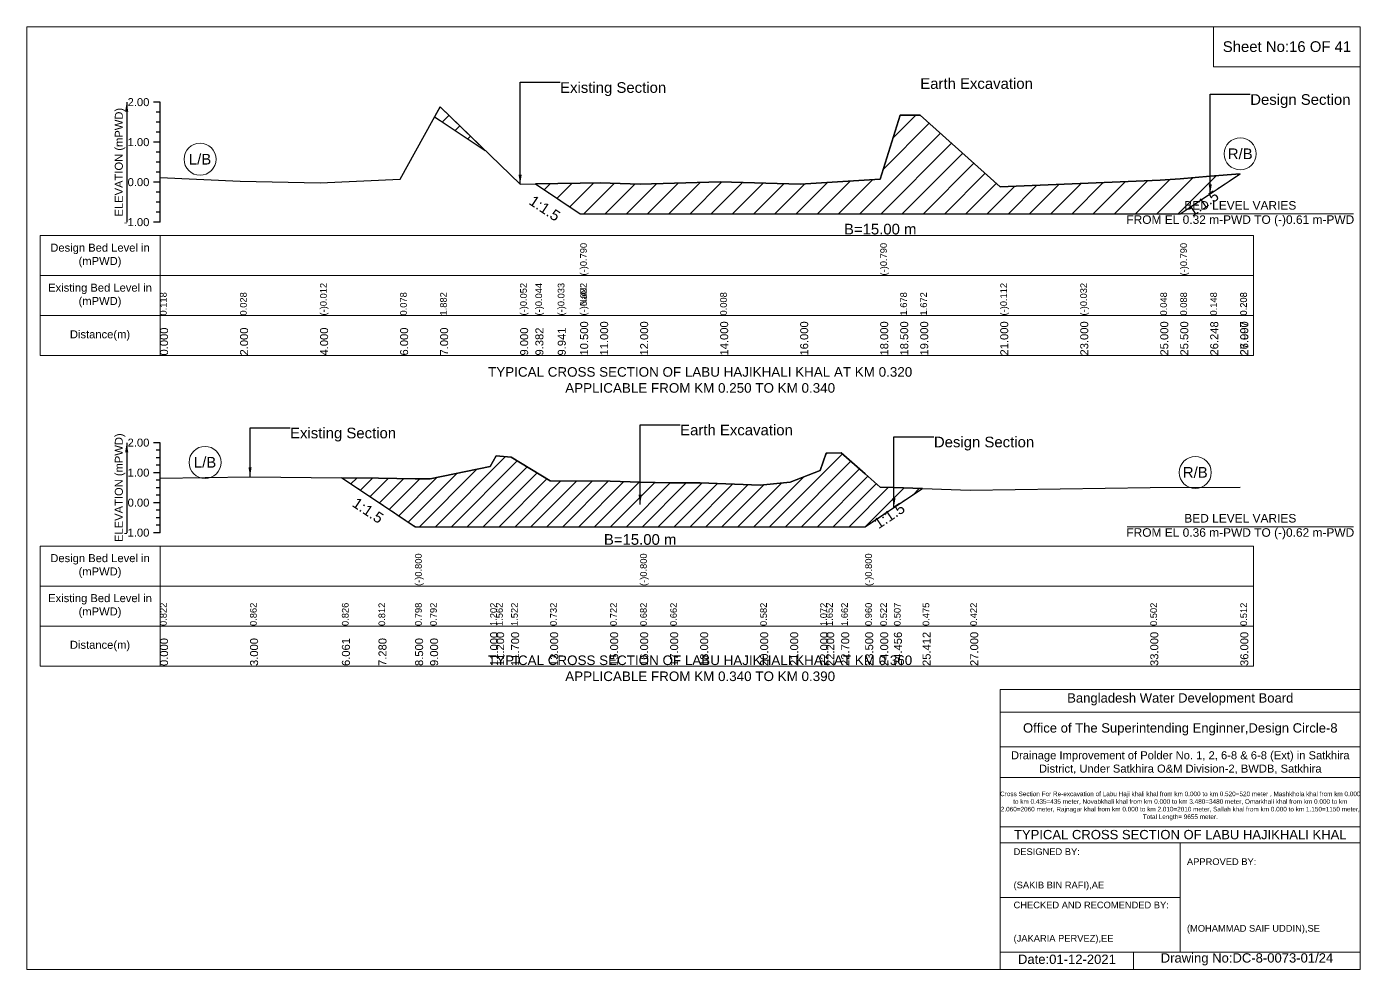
# Model space of a CAD drawing. Header units: inches. Extents: x 93000 to 486000, y -4242 to 0.
# Drawn here: x 250000 to 256000, y -4242 to 0 of the extents above; entities that cross this region are included whole.
import ezdxf

# ---------------------------------------------------------------- set-up
doc = ezdxf.new("R2010")
doc.units = ezdxf.units.IN
doc.header["$LTSCALE"] = 7
doc.header["$MEASUREMENT"] = 0
doc.linetypes.add('DASHED', pattern=[0.75, 0.5, -0.25])
for name, color, linetype, lineweight in [('Cross section Data Border', 7, 'Continuous', 9), ('Cross Section Labels', 7, 'Continuous', 9), ('Design_Bed_Level for Xsection', 7, 'DASHED', 25), ('Existing_Bed_Level for Xsection', 7, 'Continuous', 25), ('Long Section Labels', 7, 'Continuous', 9)]:
    doc.layers.add(name, color=color, linetype=linetype, lineweight=lineweight)
doc.styles.get("Standard").update_dxf_attribs({"font": 'arial.ttf'})
doc.dimstyles.get("Standard").update_dxf_attribs({"dimtxt": 0.18, "dimasz": 0.18, "dimexe": 0.18, "dimexo": 0.0625, "dimgap": 0.09, "dimtad": 0, "dimtih": 1, "dimtoh": 1, "dimdec": 4, "dimzin": 0, "dimdsep": 46, "dimtxsty": 'Standard', "dimcen": 0.09, "dimadec": 0, "dimazin": 0, "dimtfac": 1, "dimtdec": 4, "dimtofl": 0, "dimtmove": 0, "dimatfit": 3, "dimfxl": 1, "dimtolj": 1, "dimtzin": 0, "dimarcsym": 0})

msp = doc.modelspace()

# ---------------------------------------------------------------- hatches: boundary and pattern name
at = {"layer": 'Existing_Bed_Level for Xsection'}
h = msp.add_hatch(dxfattribs=at)
h.set_pattern_fill('ANSI31', color=256, scale=540, style=0)
h.paths.add_polyline_path([(251835.3, -405.6), (251860, -422), (252063, -557.4), (251860, -361.1)])
h = msp.add_hatch(dxfattribs=at)
h.set_pattern_fill('ANSI31', color=256, scale=540, style=0)
h.paths.add_polyline_path([(252288.7, -707.8), (252389.3, -774.9), (252490, -842), (252580, -842), (252760, -842), (253120, -842), (253480, -842), (253840, -842), (253930, -842), (254020, -842), (254380, -842), (254740, -842), (255100, -842), (255190, -842), (255324.7, -752.2), (255459.4, -662.4), (255324.7, -673.2), (255190, -684), (255100, -691.2), (254740, -705.6), (254380, -720), (254020, -398.9), (253930, -397.8), (253840, -685.8), (253480, -709.2), (253120, -698.4), (252760, -709.2), (252580, -702), (252490, -703.8), (252389.3, -705.8)])
h = msp.add_hatch(dxfattribs=at)
h.set_pattern_fill('ANSI31', color=256, scale=405, style=0)
h.paths.add_polyline_path([(251418.2, -2030.4), (251582.8, -2140.2), (251747.5, -2250), (251815, -2250), (252085, -2250), (252112, -2250), (252179.5, -2250), (252355, -2250), (252625, -2250), (252760, -2250), (252895, -2250), (253030, -2250), (253300, -2250), (253435, -2250), (253570, -2250), (253597, -2250), (253664.5, -2250), (253772.5, -2250), (253840, -2205), (253901.6, -2163.9), (254030.7, -2077.9), (253901.6, -2073.6), (253840, -2071.5), (253772.5, -2012.3), (253664.5, -1917.6), (253597, -1919), (253570, -1997.2), (253435, -2049.9), (253300, -2063.4), (253030, -2052.6), (252895, -2052.6), (252760, -2049.9), (252625, -2044.5), (252355, -2043.2), (252179.5, -1936.5), (252112, -1931.1), (252085, -1979.7), (251815, -2035), (251747.5, -2034.3), (251582.8, -2032.3)])

# ---------------------------------------------------------------- linework, layer by layer
at = {"layer": 'Cross section Data Border'}
for points in [[(250000, 0), (256000, 0), (256000, -4242), (250000, -4242)], [(255340, 0), (256000, 0), (256000, -180), (255340, -180)], [(250060, -939.8), (255520, -939.8), (255520, -1479.8), (250060, -1479.8)], [(250060, -2337), (255520, -2337), (255520, -2877), (250060, -2877)]]:
    msp.add_lwpolyline(points, close=True, dxfattribs=at)
for points in [[(250600, -939.8), (250600, -1479.8)], [(250060, -1119.8), (255520, -1119.8)], [(250060, -1299.8), (255520, -1299.8)], [(250600, -2337), (250600, -2877)], [(250060, -2517), (255520, -2517)], [(250060, -2697), (255520, -2697)], [(254380, -4242), (254380, -2982), (256000, -2982)], [(254380, -3084), (256000, -3084)], [(254380, -3240), (256000, -3240)], [(254380, -3378), (256000, -3378)], [(254380, -3600), (256000, -3600)], [(254380, -3672), (256000, -3672)], [(255190, -3672), (255190, -4164)], [(254380, -3918), (255190, -3918)], [(254380, -4164), (256000, -4164)], [(254980, -4164), (254980, -4242)]]:
    msp.add_lwpolyline(points, dxfattribs=at)
at = {"layer": 'Cross Section Labels'}
for points in [[(254951, -842), (255969, -842)], [(254951, -2250), (255969, -2250)]]:
    msp.add_lwpolyline(points, dxfattribs=at)
for centre in [(250780, -596.7), (255459.7, -572.4), (250802.5, -1960.8), (255257.5, -2006)]:
    msp.add_circle(centre, 72, dxfattribs=at)
at = {"layer": 'Design_Bed_Level for Xsection'}
for points in [[(252288.7, -707.8), (252389.3, -774.9), (252490, -842), (253840, -842), (255190, -842), (255324.7, -752.2), (255459.4, -662.4)], [(251418.2, -2030.4), (251582.8, -2140.2), (251747.5, -2250), (252760, -2250), (253772.5, -2250), (253901.6, -2163.9), (254030.7, -2077.9)]]:
    msp.add_lwpolyline(points, dxfattribs=at)
at = {"layer": 'Existing_Bed_Level for Xsection'}
for points in [[(250600, -339.8), (250570, -339.8)], [(250600, -879.8), (250600, -699.8), (250600, -519.8), (250600, -339.8)], [(250600, -384.8), (250582, -384.8)], [(250600, -678.6), (250960, -694.8), (251320, -702), (251680, -685.8), (251860, -361.1), (252220, -709.2), (252288.7, -707.8), (252389.3, -705.8), (252490, -703.8), (252490, -703.8), (252580, -702), (252760, -709.2), (253120, -698.4), (253480, -709.2), (253840, -685.8), (253840, -685.8), (253930, -397.8), (254020, -398.9), (254380, -720), (254740, -705.6), (255100, -691.2), (255190, -684), (255190, -684), (255324.7, -673.2), (255459.4, -662.4), (255460, -662.4)], [(250600, -429.8), (250582, -429.8)], [(250600, -474.8), (250582, -474.8)], [(250600, -519.8), (250570, -519.8)], [(250600, -564.8), (250582, -564.8)], [(250600, -609.8), (250582, -609.8)], [(250600, -654.8), (250582, -654.8)], [(250600, -699.8), (250570, -699.8)], [(250600, -744.8), (250582, -744.8)], [(250600, -789.8), (250582, -789.8)], [(250600, -834.8), (250582, -834.8)], [(250600, -879.8), (250570, -879.8)], [(250600, -1872), (250570, -1872)], [(250600, -1905.7), (250582, -1905.7)], [(250600, -2277), (250600, -2142), (250600, -2007), (250600, -1872)], [(250600, -2031), (251005, -2025.6), (251418.2, -2030.4), (251582.8, -2032.3), (251747.5, -2034.3), (251747.5, -2034.3), (251815, -2035), (252085, -1979.7), (252112, -1931.1), (252179.5, -1936.5), (252355, -2043.2), (252625, -2044.5), (252760, -2049.9), (252760, -2049.9), (252895, -2052.6), (253030, -2052.6), (253300, -2063.4), (253435, -2049.9), (253570, -1997.2), (253597, -1919), (253664.5, -1917.6), (253772.5, -2012.3), (253772.5, -2012.3), (253840, -2071.5), (253901.6, -2073.6), (254030.7, -2077.9), (254245, -2085), (255055, -2074.2), (255460, -2072.8)], [(250600, -1939.5), (250582, -1939.5)], [(250600, -1973.2), (250582, -1973.2)], [(250600, -2007), (250570, -2007)], [(250600, -2040.7), (250582, -2040.7)], [(250600, -2074.5), (250582, -2074.5)], [(250600, -2142), (250570, -2142)], [(250600, -2108.2), (250582, -2108.2)], [(250600, -2175.7), (250582, -2175.7)], [(250600, -2209.5), (250582, -2209.5)], [(250600, -2277), (250570, -2277)], [(250600, -2243.2), (250582, -2243.2)]]:
    msp.add_lwpolyline(points, dxfattribs=at)
for points in [[(251835.3, -405.6), (251860, -422), (252063, -557.4), (251860, -361.1)], [(252288.7, -707.8), (252288.7, -707.8), (252389.3, -774.9), (252490, -842), (252490, -842), (252580, -842), (252760, -842), (253120, -842), (253480, -842), (253840, -842), (253840, -842), (253930, -842), (254020, -842), (254380, -842), (254740, -842), (255100, -842), (255190, -842), (255190, -842), (255324.7, -752.2), (255459.4, -662.4), (255459.4, -662.4), (255459.4, -662.4), (255324.7, -673.2), (255190, -684), (255190, -684), (255100, -691.2), (254740, -705.6), (254380, -720), (254020, -398.9), (253930, -397.8), (253840, -685.8), (253840, -685.8), (253480, -709.2), (253120, -698.4), (252760, -709.2), (252580, -702), (252490, -703.8), (252490, -703.8), (252389.3, -705.8), (252288.7, -707.8)], [(251418.2, -2030.4), (251582.8, -2140.2), (251747.5, -2250), (251747.5, -2250), (251815, -2250), (252085, -2250), (252112, -2250), (252179.5, -2250), (252355, -2250), (252625, -2250), (252760, -2250), (252760, -2250), (252895, -2250), (253030, -2250), (253300, -2250), (253435, -2250), (253570, -2250), (253597, -2250), (253664.5, -2250), (253772.5, -2250), (253772.5, -2250), (253840, -2205), (253901.6, -2163.9), (254030.7, -2077.9), (254030.7, -2077.9), (254030.7, -2077.9), (253901.6, -2073.6), (253840, -2071.5), (253772.5, -2012.3), (253772.5, -2012.3), (253664.5, -1917.6), (253597, -1919), (253570, -1997.2), (253435, -2049.9), (253300, -2063.4), (253030, -2052.6), (252895, -2052.6), (252760, -2049.9), (252760, -2049.9), (252625, -2044.5), (252355, -2043.2), (252179.5, -1936.5), (252112, -1931.1), (252085, -1979.7), (251815, -2035), (251747.5, -2034.3), (251747.5, -2034.3), (251582.8, -2032.3)]]:
    msp.add_lwpolyline(points, close=True, dxfattribs=at)

# ---------------------------------------------------------------- texts
at = {"layer": 'Cross section Data Border', "attachment_point": 5}
for s, insert, char_height in [('Sheet No:16 OF 41', (255670, -90), 48), ('Bangladesh Water Development Board', (255190, -3027), 42), ('Office of The Superintending Enginner,Design Circle-8', (255190, -3162), 42)]:
    msp.add_mtext(s, dxfattribs=dict(at, insert=insert, char_height=char_height))
at = {"layer": 'Cross section Data Border'}
for s, insert, char_height, width, attachment_point in [('Design Bed Level in (mPWD)', (250330, -1029.8), 36, 480, 5), ('Existing Bed Level in (mPWD)', (250330, -1209.8), 36, 480, 5), ('Distance(m)', (250330, -1389.8), 36, 480, 5), ('Design Bed Level in (mPWD)', (250330, -2427), 36, 480, 5), ('Existing Bed Level in (mPWD)', (250330, -2607), 36, 480, 5), ('Distance(m)', (250330, -2787), 36, 480, 5), ('Drainage Improvement of Polder No. 1, 2, 6-8 & 6-8 (Ext) in Satkhira District, Under Satkhira O&M Division-2, BWDB, Satkhira', (255190, -3312), 36, 1680, 5), ('Cross Section For Re-excavation of Labu Haji khali khal from km 0.000 to km 0.520=520 meter , Mashkhola khal from km 0.000 to km 0.435=435 meter, Novabkhali khal from km 0.000 to km 3.480=3480 meter, Omarkhali khal from km 0.000 to km 2.060=2060 meter, Rajnagar khal from km 0.000 to km 2.010=2010 meter, Sallah khal from km 0.000 to km 1.150=1150 meter, Total Length= 9655 meter. ', (255190, -3507), 20.5611, 1620, 5), ('TYPICAL CROSS SECTION OF LABU HAJIKHALI KHAL', (255190, -3636), 42, 1680, 5), ('DESIGNED BY:^J^J^J(SAKIB BIN RAFI),AE', (254440, -3792), 30, 840, 4), ('APPROVED BY:^J^J^J^J^J^J(MOHAMMAD SAIF UDDIN),SE', (255220, -3912), 30, 840, 4), ('CHECKED AND RECOMENDED BY:^J^J^J(JAKARIA PERVEZ),EE', (254440, -4032), 30, 840, 4), ('Date:01-12-2021', (254680, -4197), 42, 840, 5), ('Drawing No:DC-8-0073-01/24', (255490, -4197), 42, 1320, 5)]:
    msp.add_mtext(s, dxfattribs=dict(at, insert=insert, char_height=char_height, width=width, attachment_point=attachment_point))
at = {"layer": 'Cross Section Labels'}
for s, insert, char_height, attachment_point in [('Earth Excavation', (254020, -231.8), 48, 1), ('Existing Section', (252400, -249.8), 48, 1), ('Design Section', (255504.7, -303.8), 48, 1), ('L/B', (250780, -596.7), 48, 5), ('R/B', (255459.7, -572.4), 48, 5), ('BED LEVEL VARIES ^JFROM EL 0.32 m-PWD TO (-)0.61 m-PWD', (255460, -842), 38.4, 5), ('B=15.00 m', (253840, -887), 48, 2), ('TYPICAL CROSS SECTION OF LABU HAJIKHALI KHAL AT KM 0.320^JAPPLICABLE FROM KM 0.250 TO KM 0.340', (253030, -1590), 43.2, 5), ('Earth Excavation', (252940, -1791), 48, 1), ('Existing Section', (251185, -1804.5), 48, 1), ('Design Section', (254081.6, -1845), 48, 1), ('L/B', (250802.5, -1960.8), 48, 5), ('R/B', (255257.5, -2006), 48, 5), ('BED LEVEL VARIES ^JFROM EL 0.36 m-PWD TO (-)0.62 m-PWD', (255460, -2250), 38.4, 5), ('B=15.00 m', (252760, -2283.7), 48, 2), ('TYPICAL CROSS SECTION OF LABU HAJIKHALI KHAL AT KM 0.360^JAPPLICABLE FROM KM 0.340 TO KM 0.390', (253030, -2887.5), 43.2, 5)]:
    msp.add_mtext(s, dxfattribs=dict(at, insert=insert, char_height=char_height, attachment_point=attachment_point))
at = {"layer": 'Cross Section Labels', "char_height": 48, "attachment_point": 2}
for insert, rotation in [((252344.3, -797.4), 326.30993), ((255279.7, -774.7), 33.69007), ((251549.1, -2157.1), 326.30993), ((253867.8, -2180.8), 33.69007)]:
    msp.add_mtext('1:1.5', dxfattribs=dict(at, insert=insert, rotation=rotation))
at = {"layer": 'Existing_Bed_Level for Xsection', "char_height": 36, "attachment_point": 6}
for s, insert in [('2.00', (250552, -339.8)), ('1.00', (250552, -519.8)), ('0.00', (250552, -699.8)), ('-1.00', (250552, -879.8)), ('2.00', (250552, -1872)), ('1.00', (250552, -2007)), ('0.00', (250552, -2142)), ('-1.00', (250552, -2277))]:
    msp.add_mtext(s, dxfattribs=dict(at, insert=insert))
at = {"layer": 'Existing_Bed_Level for Xsection', "char_height": 36, "attachment_point": 5, "rotation": 90}
for insert in [(250420, -609.8), (250420, -2074.5)]:
    msp.add_mtext('ELEVATION (mPWD)', dxfattribs=dict(at, insert=insert))
at = {"layer": 'Long Section Labels', "attachment_point": 1, "rotation": 90}
for s, insert, char_height in [('(-)0.790', (252490, -1119.8), 30), ('(-)0.790', (253840, -1119.8), 30), ('(-)0.790', (255190, -1119.8), 30), ('0.118', (250600, -1299.8), 30), ('0.028', (250960, -1299.8), 30), ('(-)0.012', (251320, -1299.8), 30), ('(-)0.012', (251320, -1299.8), 30), ('0.078', (251680, -1299.8), 30), ('0.078', (251680, -1299.8), 30), ('0.078', (251680, -1299.8), 30), ('1.882', (251860, -1299.8), 30), ('(-)0.052', (252220, -1299.8), 30), ('(-)0.052', (252220, -1299.8), 30), ('(-)0.052', (252220, -1299.8), 30), ('(-)0.044', (252288.7, -1299.8), 30), ('(-)0.033', (252389.3, -1299.8), 30), ('(-)0.022', (252490, -1299.8), 30), ('(-)0.022', (252490, -1299.8), 30), ('(-)NaN', (252490, -1299.8), 30), ('(-)NaN', (252490, -1299.8), 30), ('(-)NaN', (252490, -1299.8), 30), ('0.008', (253120, -1299.8), 30), ('1.678', (253930, -1299.8), 30), ('1.672', (254020, -1299.8), 30), ('(-)0.112', (254380, -1299.8), 30), ('(-)0.032', (254740, -1299.8), 30), ('0.048', (255100, -1299.8), 30), ('0.088', (255190, -1299.8), 30), ('0.088', (255190, -1299.8), 30), ('0.148', (255324.7, -1299.8), 30), ('0.208', (255459.4, -1299.8), 30), ('0.208', (255460, -1299.8), 30), ('0.000', (250600, -1479.8), 36), ('2.000', (250960, -1479.8), 36), ('4.000', (251320, -1479.8), 36), ('6.000', (251680, -1479.8), 36), ('7.000', (251860, -1479.8), 36), ('9.000', (252220, -1479.8), 36), ('9.382', (252288.7, -1479.8), 36), ('9.941', (252389.3, -1479.8), 36), ('10.500', (252490, -1479.8), 36), ('10.500', (252490, -1479.8), 36), ('10.500', (252490, -1479.8), 36), ('11.000', (252580, -1479.8), 36), ('12.000', (252760, -1479.8), 36), ('14.000', (253120, -1479.8), 36), ('16.000', (253480, -1479.8), 36), ('18.000', (253840, -1479.8), 36), ('18.000', (253840, -1479.8), 36), ('18.000', (253840, -1479.8), 36), ('18.500', (253930, -1479.8), 36), ('19.000', (254020, -1479.8), 36), ('21.000', (254380, -1479.8), 36), ('23.000', (254740, -1479.8), 36), ('25.000', (255100, -1479.8), 36), ('25.500', (255190, -1479.8), 36), ('25.500', (255190, -1479.8), 36), ('25.500', (255190, -1479.8), 36), ('26.248', (255324.7, -1479.8), 36), ('26.997', (255459.4, -1479.8), 36), ('27.000', (255460, -1479.8), 36), ('(-)0.800', (251747.5, -2517), 30), ('(-)0.800', (252760, -2517), 30), ('(-)0.800', (253772.5, -2517), 30), ('0.822', (250600, -2697), 30), ('0.862', (251005, -2697), 30), ('0.826', (251418.2, -2697), 30), ('0.812', (251582.8, -2697), 30), ('0.798', (251747.5, -2697), 30), ('0.798', (251747.5, -2697), 30), ('0.798', (251747.5, -2697), 30), ('0.792', (251815, -2697), 30), ('1.202', (252085, -2697), 30), ('1.562', (252112, -2697), 30), ('1.522', (252179.5, -2697), 30), ('0.732', (252355, -2697), 30), ('0.722', (252625, -2697), 30), ('0.682', (252760, -2697), 30), ('0.682', (252760, -2697), 30), ('0.682', (252760, -2697), 30), ('0.682', (252760, -2697), 30), ('0.662', (252895, -2697), 30), ('0.662', (252895, -2697), 30), ('0.582', (253300, -2697), 30), ('1.072', (253570, -2697), 30), ('1.652', (253597, -2697), 30), ('1.662', (253664.5, -2697), 30), ('0.960', (253772.5, -2697), 30), ('0.960', (253772.5, -2697), 30), ('0.960', (253772.5, -2697), 30), ('0.522', (253840, -2697), 30), ('0.507', (253901.6, -2697), 30), ('0.475', (254030.7, -2697), 30), ('0.422', (254245, -2697), 30), ('0.502', (255055, -2697), 30), ('0.512', (255460, -2697), 30), ('0.000', (250600, -2877), 36), ('3.000', (251005, -2877), 36), ('6.061', (251418.2, -2877), 36), ('7.280', (251582.8, -2877), 36), ('8.500', (251747.5, -2877), 36), ('8.500', (251747.5, -2877), 36), ('8.500', (251747.5, -2877), 36), ('9.000', (251815, -2877), 36), ('11.000', (252085, -2877), 36), ('11.200', (252112, -2877), 36), ('11.700', (252179.5, -2877), 36), ('13.000', (252355, -2877), 36), ('15.000', (252625, -2877), 36), ('16.000', (252760, -2877), 36), ('16.000', (252760, -2877), 36), ('16.000', (252760, -2877), 36), ('17.000', (252895, -2877), 36), ('18.000', (253030, -2877), 36), ('20.000', (253300, -2877), 36), ('21.000', (253435, -2877), 36), ('22.000', (253570, -2877), 36), ('22.200', (253597, -2877), 36), ('22.700', (253664.5, -2877), 36), ('23.500', (253772.5, -2877), 36), ('23.500', (253772.5, -2877), 36), ('23.500', (253772.5, -2877), 36), ('24.000', (253840, -2877), 36), ('24.456', (253901.6, -2877), 36), ('25.412', (254030.7, -2877), 36), ('27.000', (254245, -2877), 36), ('33.000', (255055, -2877), 36), ('36.000', (255460, -2877), 36)]:
    msp.add_mtext(s, dxfattribs=dict(at, insert=insert, char_height=char_height))

# ---------------------------------------------------------------- leaders
at = {"layer": 'Cross Section Labels', "annotation_type": 0, "has_hookline": 1, "hookline_direction": 0}
for points, text_width in [([(252220, -709.2), (252220, -249.8), (252399.9, -249.8)], 467.2), ([(255324.7, -752.2), (255324.7, -303.8), (255504.6, -303.8)], 441.2), ([(252760, -2149.9), (252760, -1791), (252939.9, -1791)], 497), ([(251005, -2025.6), (251005, -1804.5), (251184.9, -1804.5)], 467.2), ([(253901.6, -2163.9), (253901.6, -1845), (254081.5, -1845)], 441.2)]:
    msp.add_leader(points, dimstyle='Standard', override={"dimasz": 43.2}, dxfattribs=dict(at, text_width=text_width))
at = {"layer": 'Existing_Bed_Level for Xsection'}
for points in [[(250450, -339.8), (250450, -879.8)], [(250450, -1872), (250450, -2277)]]:
    msp.add_leader(points, dimstyle='Standard', override={"dimasz": 43.2}, dxfattribs=at)

doc.saveas('drawing.dxf')
